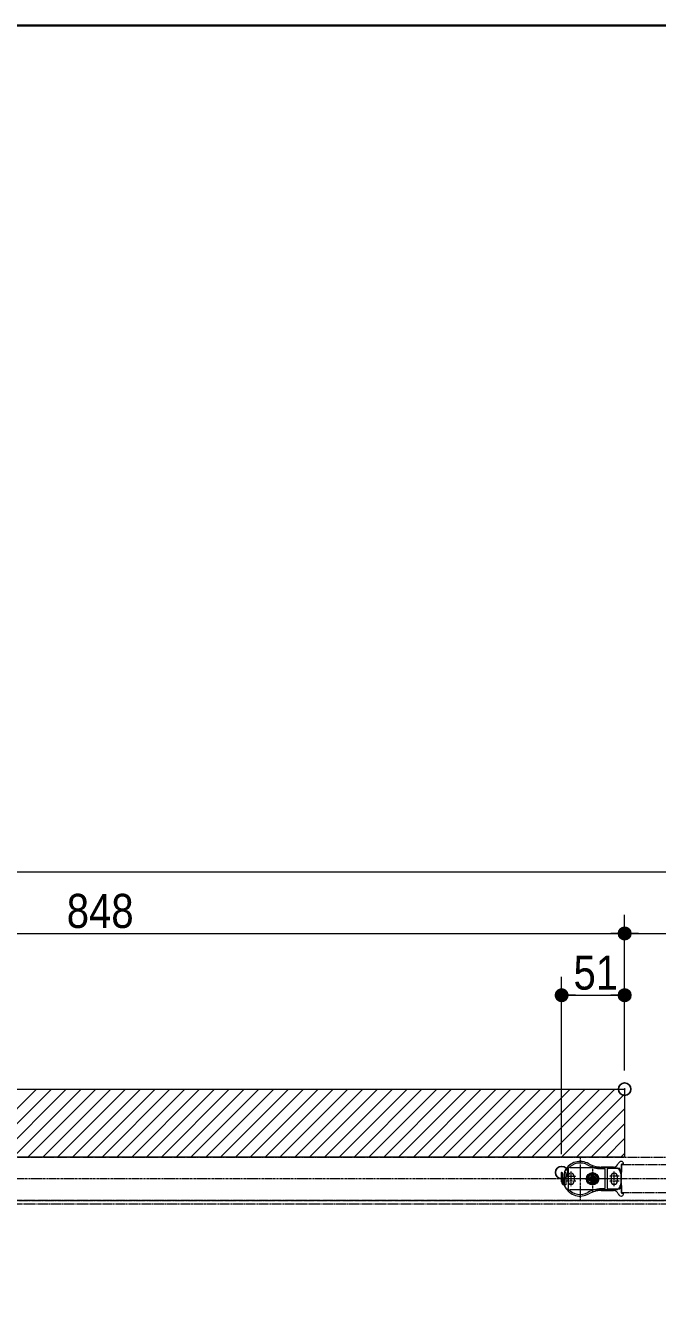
# Model space of a CAD drawing. Units: millimetres, scale not verified. Extents: x -4547 to 4547, y -2284 to 2284.
# Drawn here: x -3781 to -3269, y 1049 to 2078 of the extents above; entities that cross this region are included whole.
import ezdxf
from ezdxf.enums import TextEntityAlignment as Align

# ---------------------------------------------------------------- set-up
doc = ezdxf.new("R2010")
doc.units = ezdxf.units.MM
doc.header["$LTSCALE"] = 20
doc.header["$PDMODE"] = 32
doc.header["$PDSIZE"] = 10
doc.linetypes.add('USER1', pattern=[2.91, 1.76, -0.4, 0.35, -0.4])
doc.linetypes.add('USER3', pattern=[10.5, 8, -0.5, 0.5, -0.5, 0.5, -0.5])
for name, color, linetype, lineweight in [('0-0_1図面枠', 7, 'Continuous', 20), ('0-1_3一般', 7, 'Continuous', 15), ('0-3_0', 7, 'Continuous', 25), ('0-5_2寸法-1', 7, 'Continuous', 15)]:
    doc.layers.add(name, color=color, linetype=linetype, lineweight=lineweight)
doc.layers.add('0-4_Defpoints', color=7, linetype='Continuous')
doc.styles.add('ＭＳ Ｐゴシック', font='')
doc.styles.get('ＭＳ Ｐゴシック').set_extended_font_data('MS PGothic')

# ---------------------------------------------------------------- blocks, each defined once
blk = doc.blocks.new('グループ-2')
at = {"layer": '0-0_1図面枠', "lineweight": 35}
blk.add_lwpolyline([(-60000, 41550), (60000, 41550), (60000, -41550), (-60000, -41550)], close=True, dxfattribs=at)
blk = doc.blocks.new('図面枠')
at = {"layer": '0-0_1図面枠'}
blk.add_blockref('グループ-2', (0, 0), dxfattribs=at)
blk = doc.blocks.new('グループ-8')
at = {"layer": '0-1_3一般'}
for p, q in [((-39984.8, 23063.7), (-39264.8, 23063.7)), ((-40084.8, 22803.7), (-40084.8, 22963.7)), ((-40024.8, 22923.7), (-40024.8, 22843.7)), ((-39924.8, 22923.7), (-39924.8, 22843.7)), ((-39324.8, 22923.7), (-39324.8, 22843.7)), ((-39224.8, 22923.7), (-39224.8, 22843.7)), ((-39164.8, 22963.7), (-39164.8, 22803.7)), ((-39264.8, 22703.7), (-39984.8, 22703.7))]:
    blk.add_line(p, q, dxfattribs=at)
at = {"layer": '0-1_3一般', "linetype": 'USER1'}
for p, q in [((-39624.8, 23103.7), (-39624.8, 22823.7)), ((-39424.8, 22883.7), (-40124.8, 22883.7)), ((-40054.8, 22923.7), (-39894.8, 22923.7)), ((-39894.8, 22843.7), (-40054.8, 22843.7)), ((-39974.8, 23003.7), (-39974.8, 22763.7)), ((-39739.8, 22883.7), (-39509.8, 22883.7)), ((-39684.8, 22883.7), (-39564.8, 22883.7)), ((-39624.8, 22998.7), (-39624.8, 22768.7)), ((-39624.8, 22943.7), (-39624.8, 22823.7)), ((-39124.8, 22883.7), (-39424.8, 22883.7)), ((-39194.8, 22923.7), (-39354.8, 22923.7)), ((-39194.8, 22843.7), (-39354.8, 22843.7)), ((-39274.8, 22763.7), (-39274.8, 23003.7)), ((-39624.8, 22823.7), (-39624.8, 22663.7))]:
    blk.add_line(p, q, dxfattribs=at)
at = {"layer": '0-1_3一般', "linetype": 'USER3'}
for p, q in [((-39519.8, 22883.7), (-39729.8, 22883.7)), ((-39624.8, 22778.7), (-39624.8, 22988.7))]:
    blk.add_line(p, q, dxfattribs=at)
at = {"layer": '0-1_3一般'}
for radius in [100, 85, 42]:
    blk.add_circle((-39624.8, 22883.7), radius, dxfattribs=at)
at = {"layer": '0-1_3一般', "linetype": 'USER3'}
for radius in [95, 80, 70, 50, 50, 30, 20]:
    blk.add_circle((-39624.8, 22883.7), radius, dxfattribs=at)
at = {"layer": '0-1_3一般'}
for centre, radius, start, end in [((-39984.8, 22963.7), 100, 90, 180), ((-39264.8, 22963.7), 100, 0, 90), ((-39974.8, 22923.7), 50, 0, 180), ((-39974.8, 22843.7), 50, 180, 0), ((-39274.8, 22923.7), 50, 0, 180), ((-39274.8, 22843.7), 50, 180, 0), ((-39984.8, 22803.7), 100, 180, 270), ((-39264.8, 22803.7), 100, 270, 0)]:
    blk.add_arc(centre, radius, start, end, dxfattribs=at)
blk = doc.blocks.new('グループ-14')
at = {"layer": '0-1_3一般'}
for p, q in [((-40016.8, 23050), (-40016.8, 23043.8)), ((-40016.8, 23043.8), (-40016.8, 22723.6)), ((-39284.8, 23073.7), (-39486.8, 23073.7)), ((-39486.8, 23047.7), (-39430.8, 23047.7)), ((-39184.8, 23047.7), (-39378.8, 23047.7)), ((-39154.8, 23163.7), (-39161.1, 23163.7)), ((-39154.8, 23117.7), (-39154.8, 22991.7)), ((-39124.8, 23117.7), (-39154.8, 23117.7)), ((-39124.8, 23117.7), (-39124.8, 23133.7)), ((-40074.8, 22999.9), (-40074.8, 22983.7)), ((-40074.8, 22983.7), (-40056.8, 22983.7)), ((-40046.8, 22883.7), (-40056.8, 22873.7)), ((-40056.8, 22873.7), (-40056.8, 22783.7)), ((-39424.8, 23041.7), (-39424.8, 22893.7)), ((-39424.8, 22893.7), (-39414.8, 22883.7)), ((-39414.8, 22883.7), (-39424.8, 22873.7)), ((-39424.8, 22873.7), (-39424.8, 22733.7)), ((-39384.8, 22725.7), (-39384.8, 23041.7)), ((-39178.8, 22991.7), (-39178.8, 23041.7)), ((-39160.8, 22985.7), (-39172.8, 22985.7)), ((-40056.8, 22783.7), (-40074.8, 22783.7)), ((-40074.8, 22767.5), (-40074.8, 22783.7)), ((-40016.8, 22717.4), (-40016.8, 22723.6)), ((-39430.8, 22719.7), (-39486.8, 22719.7)), ((-39486.8, 22693.7), (-39284.8, 22693.7)), ((-39424.8, 22733.7), (-39424.8, 22725.7)), ((-39378.8, 22719.7), (-39184.8, 22719.7)), ((-39178.8, 22725.7), (-39178.8, 22775.7)), ((-39160.8, 22781.7), (-39172.8, 22781.7)), ((-39154.8, 22775.7), (-39154.8, 22649.7)), ((-39154.8, 22649.7), (-39124.8, 22649.7)), ((-39124.8, 22633.7), (-39124.8, 22649.7)), ((-39161.1, 22603.7), (-39154.8, 22603.7))]:
    blk.add_line(p, q, dxfattribs=at)
at = {"layer": '0-1_3一般', "linetype": 'USER1'}
for p, q in [((-40046.8, 22883.7), (-40152.8, 22883.7)), ((-39993.6, 22883.7), (-40046.8, 22883.7)), ((-39414.8, 22883.7), (-39993.6, 22883.7)), ((-39363.4, 22883.7), (-39414.8, 22883.7)), ((-39084.8, 22883.7), (-39363.4, 22883.7)), ((-39824.8, 22603.7), (-39824.8, 22523.7))]:
    blk.add_line(p, q, dxfattribs=at)
at = {"layer": '0-1_3一般', "linetype": 'USER3'}
for p, q in [((-40124.8, 22983.7), (-40118.8, 22983.7)), ((-40124.8, 22833.7), (-40124.8, 22983.7)), ((-40118.8, 22983.7), (-40110.6, 22831.9)), ((-40076.8, 22799.7), (-40076.8, 22983.7)), ((-40076.8, 22983.7), (-40074.8, 22983.7)), ((-40078.6, 22799.7), (-40076.8, 22799.7)), ((-40076.8, 22783.7), (-40076.8, 22799.7)), ((-40074.8, 22783.7), (-40076.8, 22783.7))]:
    blk.add_line(p, q, dxfattribs=at)
at = {"layer": '0-1_3一般', "linetype": 'USER1'}
blk.add_lwpolyline([(-39824.8, 23243.7), (-39824.8, 23163.7), (-39824.8, 22603.7)], dxfattribs=at)
at = {"layer": '0-1_3一般'}
blk.add_lwpolyline([(-40056.8, 22983.7), (-40056.8, 22893.7), (-40046.8, 22883.7)], dxfattribs=at)
for centre, radius, start, end in [((-39824.8, 22883.7), 280, 60.18635, 151.04498), ((-39824.8, 22883.7), 254, 60.18635, 139.10455), ((-39486.8, 23473.7), 426, 240.18635, 270), ((-39486.8, 23473.7), 400, 240.18635, 270), ((-39430.8, 23041.7), 6, 0, 90), ((-39378.8, 23041.7), 6, 90, 180), ((-39284.8, 23153.7), 80, 270, 342.07979), ((-39161.1, 23113.7), 50, 90, 162.07979), ((-39184.8, 23041.7), 6, 0, 90), ((-39154.8, 23133.7), 30, 0, 90), ((-40034.8, 22999.9), 40, 151.04498, 180), ((-39172.8, 22991.7), 6, 180, 270), ((-39160.8, 22991.7), 6, 270, 0), ((-40034.8, 22767.5), 40, 180, 208.95502), ((-39824.8, 22883.7), 280, 208.95502, 299.81365), ((-39824.8, 22883.7), 254, 220.89545, 299.81365), ((-39486.8, 22293.7), 426, 90, 119.81365), ((-39486.8, 22293.7), 400, 90, 119.81365), ((-39430.8, 22725.7), 6, 270, 0), ((-39378.8, 22725.7), 6, 180, 270), ((-39284.8, 22613.7), 80, 17.92021, 90), ((-39161.1, 22653.7), 50, 197.92021, 270), ((-39184.8, 22725.7), 6, 270, 0), ((-39172.8, 22775.7), 6, 90, 180), ((-39160.8, 22775.7), 6, 0, 90), ((-39154.8, 22633.7), 30, 270, 0)]:
    blk.add_arc(centre, radius, start, end, dxfattribs=at)
at = {"layer": '0-1_3一般', "linetype": 'USER3'}
for centre, radius, start, end in [((-40075.8, 22832.7), 49, 178.83086, 268.83086), ((-40077.6, 22832.7), 33, 181.3722, 268.26136)]:
    blk.add_arc(centre, radius, start, end, dxfattribs=at)
blk = doc.blocks.new('グループ-15')
at = {"layer": '0-1_3一般', "linetype": 'USER3'}
for p, q in [((-56064.8, 23233.7), (9725.2, 23233.7)), ((9725.2, 22533.7), (-56064.8, 22533.7))]:
    blk.add_line(p, q, dxfattribs=at)
at = {"layer": '0-1_3一般', "linetype": 'USER1'}
blk.add_line((9825.2, 22883.7), (-56164.8, 22883.7), dxfattribs=at)
blk = doc.blocks.new('グループ-16')
at = {"layer": '0-1_3一般', "lineweight": 5}
for p, q in [((-49726.3, 23233.7), (-48626.3, 24333.7)), ((-49486.3, 23233.7), (-48386.3, 24333.7)), ((-49246.3, 23233.7), (-48146.3, 24333.7)), ((-49006.3, 23233.7), (-47906.3, 24333.7)), ((-48766.3, 23233.7), (-47666.3, 24333.7)), ((-48526.3, 23233.7), (-47426.3, 24333.7)), ((-48286.3, 23233.7), (-47186.3, 24333.7)), ((-48046.3, 23233.7), (-46946.3, 24333.7)), ((-47806.3, 23233.7), (-46706.3, 24333.7)), ((-47566.3, 23233.7), (-46466.3, 24333.7)), ((-47326.3, 23233.7), (-46226.3, 24333.7)), ((-47086.3, 23233.7), (-45986.3, 24333.7)), ((-46846.3, 23233.7), (-45746.3, 24333.7)), ((-46606.3, 23233.7), (-45506.3, 24333.7)), ((-46366.3, 23233.7), (-45266.3, 24333.7)), ((-46126.3, 23233.7), (-45026.3, 24333.7)), ((-45886.3, 23233.7), (-44786.3, 24333.7)), ((-45646.3, 23233.7), (-44546.3, 24333.7)), ((-45406.3, 23233.7), (-44306.3, 24333.7)), ((-45166.3, 23233.7), (-44066.3, 24333.7)), ((-44926.3, 23233.7), (-43826.3, 24333.7)), ((-44686.3, 23233.7), (-43586.3, 24333.7)), ((-44446.3, 23233.7), (-43346.3, 24333.7)), ((-44206.3, 23233.7), (-43106.3, 24333.7)), ((-43966.3, 23233.7), (-42866.3, 24333.7)), ((-43726.3, 23233.7), (-42626.3, 24333.7)), ((-43486.3, 23233.7), (-42386.3, 24333.7)), ((-43246.3, 23233.7), (-42146.3, 24333.7)), ((-43006.3, 23233.7), (-41906.3, 24333.7)), ((-42766.3, 23233.7), (-41666.3, 24333.7)), ((-42526.3, 23233.7), (-41426.3, 24333.7)), ((-42286.3, 23233.7), (-41186.3, 24333.7)), ((-42046.3, 23233.7), (-40946.3, 24333.7)), ((-41806.3, 23233.7), (-40706.3, 24333.7)), ((-41566.3, 23233.7), (-40466.3, 24333.7)), ((-41326.3, 23233.7), (-40226.3, 24333.7)), ((-41086.3, 23233.7), (-39986.3, 24333.7)), ((-40846.3, 23233.7), (-39746.3, 24333.7)), ((-40606.3, 23233.7), (-39506.3, 24333.7)), ((-40366.3, 23233.7), (-39266.3, 24333.7)), ((-40126.3, 23233.7), (-39104.8, 24255.2)), ((-39886.3, 23233.7), (-39104.8, 24015.2)), ((-39646.3, 23233.7), (-39104.8, 23775.2)), ((-39406.3, 23233.7), (-39104.8, 23535.2)), ((-39166.3, 23233.7), (-39104.8, 23295.2))]:
    blk.add_line(p, q, dxfattribs=at)
at = {"layer": '0-1_3一般'}
blk.add_lwpolyline([(-39104.8, 24333.7), (-39104.8, 23233.7), (-56064.8, 23233.7), (-56064.8, 24333.7)], close=True, dxfattribs=at)
blk = doc.blocks.new('グループ-18')
at = {"layer": '0-1_3一般', "linetype": 'USER3'}
for p, q in [((-39154.8, 23113.7), (-24134.8, 23113.7)), ((-39154.8, 22653.7), (-39154.8, 23113.7)), ((-24134.8, 22653.7), (-24134.8, 23113.7)), ((-24134.8, 22653.7), (-39154.8, 22653.7))]:
    blk.add_line(p, q, dxfattribs=at)
blk = doc.blocks.new('グループ-20')
at = {"layer": '0-1_3一般', "linetype": 'USER3'}
for p, q in [((-56054.8, 22533.7), (9725.2, 22533.7)), ((9725.2, 22473.7), (-56054.8, 22473.7))]:
    blk.add_line(p, q, dxfattribs=at)
at = {"layer": '0-1_3一般'}
for name in ['グループ-16', 'グループ-15', 'グループ-14', 'グループ-8', 'グループ-18']:
    blk.add_blockref(name, (0, 0), dxfattribs=at)
blk = doc.blocks.new('_Dot')
at = {"layer": '0-3_0'}
blk.add_line((-10, 0), (-20, 0), dxfattribs=at)
for points in [[(0, 0), (-10, 0), (-9.92, 1.25)], [(0, 0), (-9.92, -1.25), (-10, 0)], [(0, 0), (-9.92, 1.25), (-9.69, 2.49)], [(0, 0), (-9.69, -2.49), (-9.92, -1.25)], [(0, 0), (-9.69, 2.49), (-9.3, 3.68)], [(0, 0), (-9.3, -3.68), (-9.69, -2.49)], [(0, 0), (-9.3, 3.68), (-8.76, 4.82)], [(0, 0), (-8.76, -4.82), (-9.3, -3.68)], [(0, 0), (-8.76, 4.82), (-8.09, 5.88)], [(0, 0), (-8.09, -5.88), (-8.76, -4.82)], [(0, 0), (-8.09, 5.88), (-7.29, 6.85)], [(0, 0), (-7.29, -6.85), (-8.09, -5.88)], [(0, 0), (-7.29, 6.85), (-6.37, 7.71)], [(0, 0), (-6.37, -7.71), (-7.29, -6.85)], [(0, 0), (-6.37, 7.71), (-5.36, 8.44)], [(0, 0), (-5.36, -8.44), (-6.37, -7.71)], [(0, 0), (-5.36, 8.44), (-4.26, 9.05)], [(0, 0), (-4.26, -9.05), (-5.36, -8.44)], [(0, 0), (-4.26, 9.05), (-3.09, 9.51)], [(0, 0), (-3.09, -9.51), (-4.26, -9.05)], [(0, 0), (-3.09, 9.51), (-1.87, 9.82)], [(0, 0), (-1.87, -9.82), (-3.09, -9.51)], [(0, 0), (-1.87, 9.82), (-0.63, 9.98)], [(0, 0), (-0.63, -9.98), (-1.87, -9.82)], [(0, 0), (-0.63, 9.98), (0.63, 9.98)], [(0, 0), (0.63, -9.98), (-0.63, -9.98)], [(0, 0), (0.63, 9.98), (1.87, 9.82)], [(0, 0), (1.87, 9.82), (3.09, 9.51)], [(0, 0), (3.09, 9.51), (4.26, 9.05)], [(0, 0), (4.26, 9.05), (5.36, 8.44)], [(0, 0), (5.36, 8.44), (6.37, 7.71)], [(0, 0), (6.37, 7.71), (7.29, 6.85)], [(0, 0), (7.29, 6.85), (8.09, 5.88)], [(0, 0), (8.09, 5.88), (8.76, 4.82)], [(0, 0), (8.76, 4.82), (9.3, 3.68)], [(0, 0), (9.3, 3.68), (9.69, 2.49)], [(0, 0), (9.69, 2.49), (9.92, 1.25)], [(0, 0), (9.92, 1.25), (10, 0)], [(0, 0), (1.87, -9.82), (0.63, -9.98)], [(0, 0), (3.09, -9.51), (1.87, -9.82)], [(0, 0), (4.26, -9.05), (3.09, -9.51)], [(0, 0), (5.36, -8.44), (4.26, -9.05)], [(0, 0), (6.37, -7.71), (5.36, -8.44)], [(0, 0), (7.29, -6.85), (6.37, -7.71)], [(0, 0), (8.09, -5.88), (7.29, -6.85)], [(0, 0), (8.76, -4.82), (8.09, -5.88)], [(0, 0), (9.3, -3.68), (8.76, -4.82)], [(0, 0), (9.69, -2.49), (9.3, -3.68)], [(0, 0), (9.92, -1.25), (9.69, -2.49)], [(0, 0), (10, 0), (9.92, -1.25)]]:
    blk.add_solid(points, dxfattribs=at)

msp = doc.modelspace()

# ---------------------------------------------------------------- linework, layer by layer
at = {"layer": '0-4_Defpoints'}
for p in [(-3295.87, 1342.68), (-3295.87, 1292.68), (-3295.87, 1216.69), (-3346.87, 1149.19)]:
    msp.add_point(p, dxfattribs=at)
at = {"layer": '0-5_2寸法-1'}
for p, q in [((-4132.61, 1392.68), (-865.12, 1392.68)), ((-3295.87, 1307.68), (-3295.87, 1357.68)), ((-3295.87, 1307.68), (-3295.87, 1357.68)), ((-4132.61, 1342.68), (-3307.12, 1342.68)), ((-3284.61, 1342.68), (-1713.12, 1342.68)), ((-3346.87, 1164.19), (-3346.87, 1307.68)), ((-3295.87, 1231.69), (-3295.87, 1307.68)), ((-3335.61, 1292.68), (-3307.12, 1292.68))]:
    msp.add_line(p, q, dxfattribs=at)

# ---------------------------------------------------------------- block references
at = {"layer": '0-0_1図面枠', "xscale": 0.05, "yscale": 0.05}
msp.add_blockref('図面枠', (-1340.62, 0), dxfattribs=at)
at = {"layer": '0-1_3一般', "xscale": 0.05, "yscale": 0.05}
msp.add_blockref('グループ-20', (-1340.62, 0), dxfattribs=at)
at = {"layer": '0-5_2寸法-1', "xscale": 0.5627563, "yscale": 0.5627563}
for p in [(-3295.87, 1342.68), (-3295.87, 1292.68)]:
    msp.add_blockref('_Dot', p, dxfattribs=at)
at = {"layer": '0-5_2寸法-1', "xscale": 0.5627563, "yscale": 0.5627563, "rotation": 180}
for p in [(-3295.87, 1342.68), (-3346.87, 1292.68)]:
    msp.add_blockref('_Dot', p, dxfattribs=at)

# ---------------------------------------------------------------- texts
at = {"layer": '0-5_2寸法-1', "style": 'ＭＳ Ｐゴシック', "width": 0.9}
for s, p in [('848', (-3747.53, 1338.89)), ('51', (-3337.29, 1288.96))]:
    msp.add_text(s, height=27.57, dxfattribs=at).set_placement(p, align=Align.BOTTOM_LEFT)

doc.saveas('drawing.dxf')
